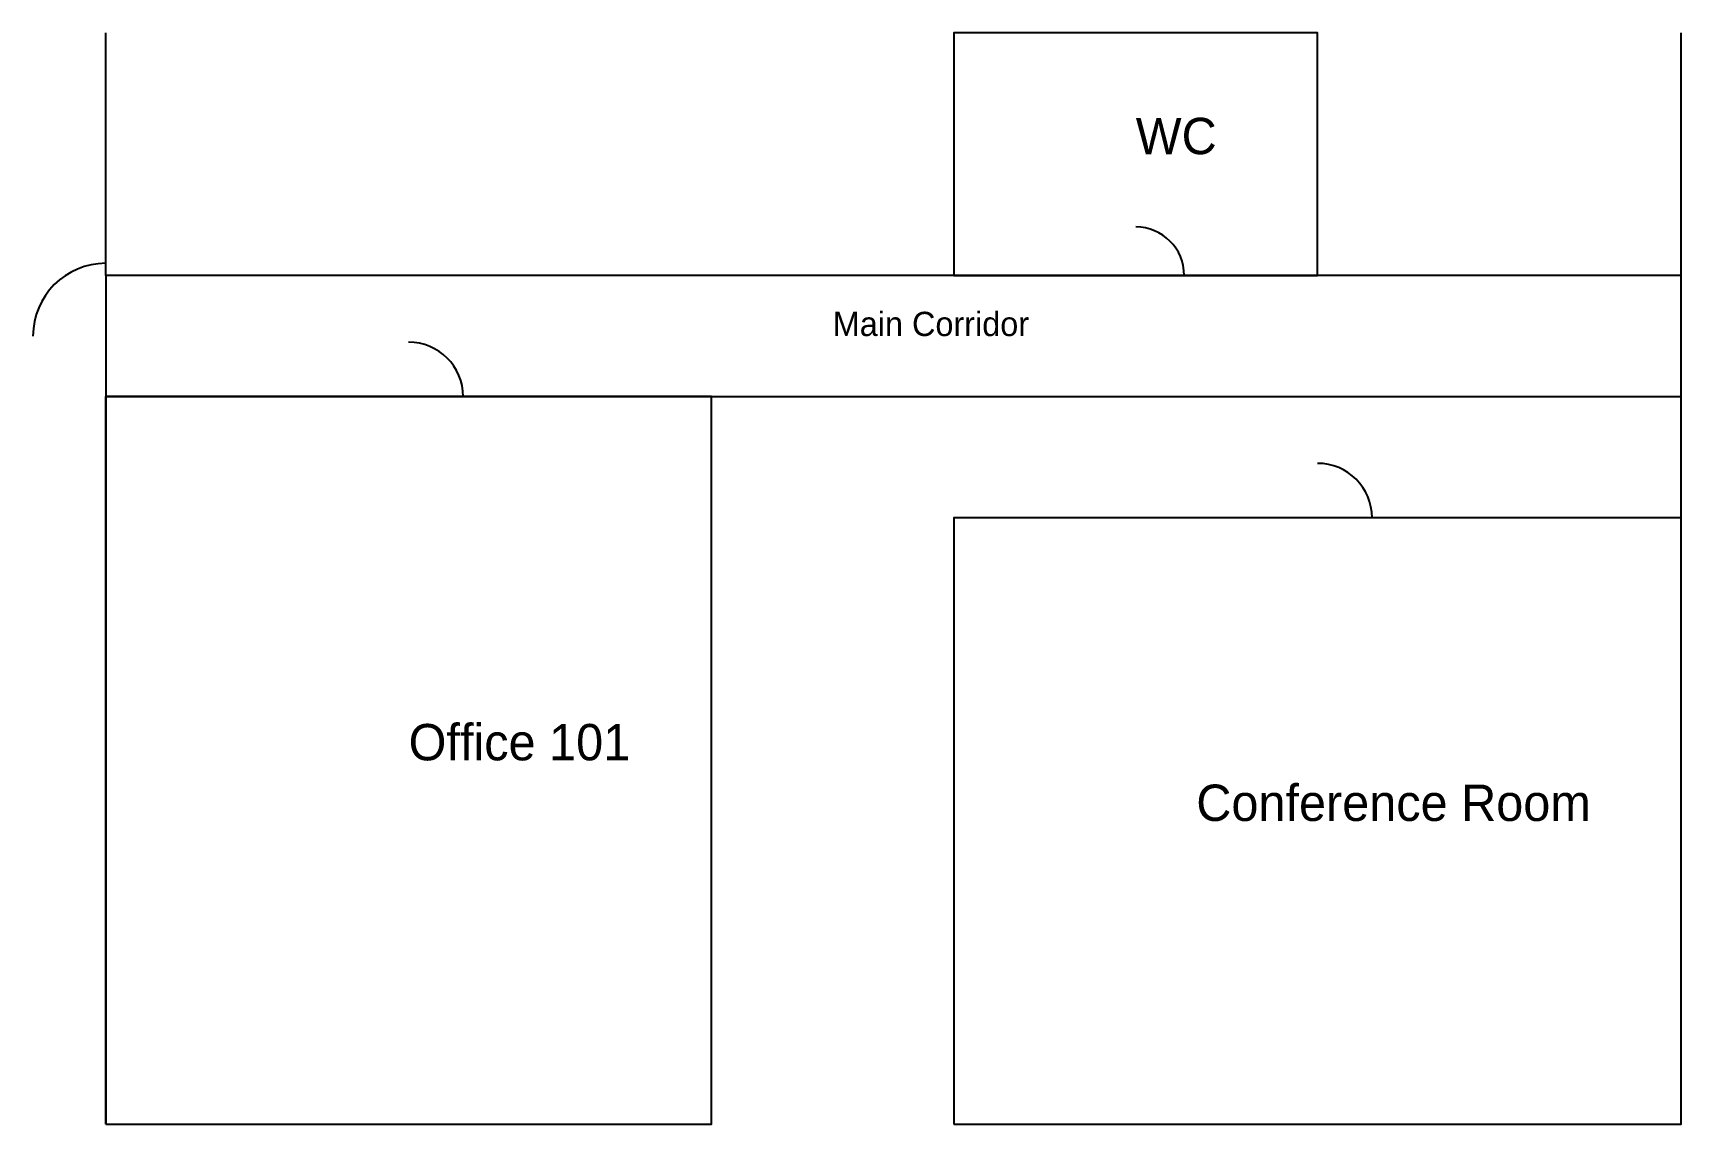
# Model space of a CAD drawing. Header units: metres. Extents: x -0.6 to 13, y 0 to 9.
import ezdxf

# ---------------------------------------------------------------- set-up
doc = ezdxf.new("R2010")
doc.units = ezdxf.units.M
for name, color, linetype in [('A-DOOR', 1, 'Continuous'), ('A-ROOM', 3, 'Continuous'), ('A-TEXT', 2, 'Continuous'), ('A-WALL', 7, 'Continuous')]:
    doc.layers.add(name, color=color, linetype=linetype)

msp = doc.modelspace()

# ---------------------------------------------------------------- linework, layer by layer
at = {"layer": 'A-DOOR'}
for centre, radius, start, end in [((8.5, 7), 0.4, 0, 90), ((0, 6.5), 0.6, 90, 180), ((2.5, 6), 0.45, 0, 90), ((10, 5), 0.45, 0, 90)]:
    msp.add_arc(centre, radius, start, end, dxfattribs=at)
at = {"layer": 'A-ROOM'}
for points in [[(7, 7), (10, 7), (10, 9), (7, 9)], [(0, 6), (13, 6), (13, 7), (0, 7)], [(0, 0), (5, 0), (5, 6), (0, 6)], [(7, 0), (13, 0), (13, 5), (7, 5)]]:
    msp.add_lwpolyline(points, close=True, dxfattribs=at)
at = {"layer": 'A-WALL'}
for p, q in [((0, 7), (0, 9)), ((13, 0), (13, 9)), ((0, 0), (0, 6)), ((0, 0), (5, 0))]:
    msp.add_line(p, q, dxfattribs=at)

# ---------------------------------------------------------------- texts
at = {"layer": 'A-TEXT'}
for s, height, p in [('WC', 0.3, (8.5, 8)), ('Main Corridor', 0.2, (6, 6.5)), ('Office 101', 0.3, (2.5, 3)), ('Conference Room', 0.3, (9, 2.5))]:
    msp.add_text(s, height=height, dxfattribs=at).set_placement(p)

doc.saveas('drawing.dxf')
